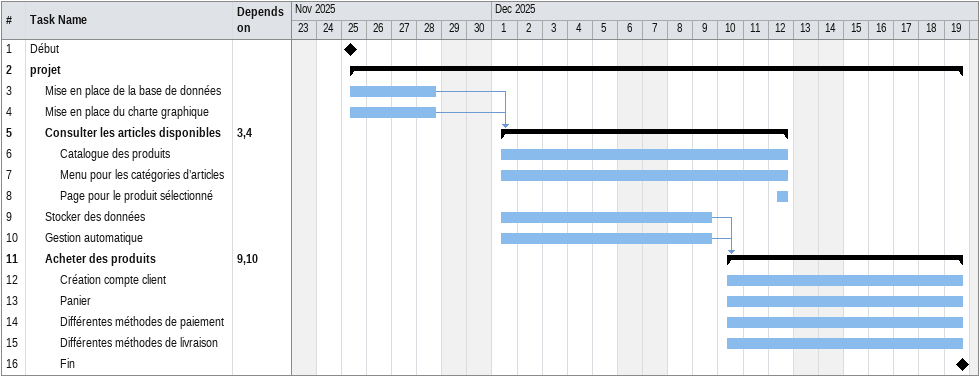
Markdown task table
| ID | Level | Task | Start | Finish | Predecessors |
|---|---|---|---|---|---|
| 1 | 1 | Début (milestone) | 2025-11-25 | 2025-11-25 |  |
| 2 | 1 | **projet** | 2025-11-25 | 2025-12-19 |  |
| 3 | 2 | Mise en place de la base de données | 2025-11-25 | 2025-11-28 |  |
| 4 | 2 | Mise en place du charte graphique | 2025-11-25 | 2025-11-28 |  |
| 5 | 2 | **Consulter les articles disponibles** | 2025-12-01 | 2025-12-12 | 3, 4 |
| 6 | 3 | Catalogue des produits | 2025-12-01 | 2025-12-12 |  |
| 7 | 3 | Menu pour les catégories d’articles | 2025-12-01 | 2025-12-12 |  |
| 8 | 3 | Page pour le produit sélectionné | 2025-12-12 | 2025-12-12 |  |
| 9 | 2 | Stocker des données | 2025-12-01 | 2025-12-09 |  |
| 10 | 2 | Gestion automatique | 2025-12-01 | 2025-12-09 |  |
| 11 | 2 | **Acheter des produits** | 2025-12-10 | 2025-12-19 | 9, 10 |
| 12 | 3 | Création compte client | 2025-12-10 | 2025-12-19 |  |
| 13 | 3 | Panier | 2025-12-10 | 2025-12-19 |  |
| 14 | 3 | Différentes méthodes de paiement | 2025-12-10 | 2025-12-19 |  |
| 15 | 3 | Différentes méthodes de livraison | 2025-12-10 | 2025-12-19 |  |
| 16 | 3 | Fin (milestone) | 2025-12-19 | 2025-12-19 |  |
